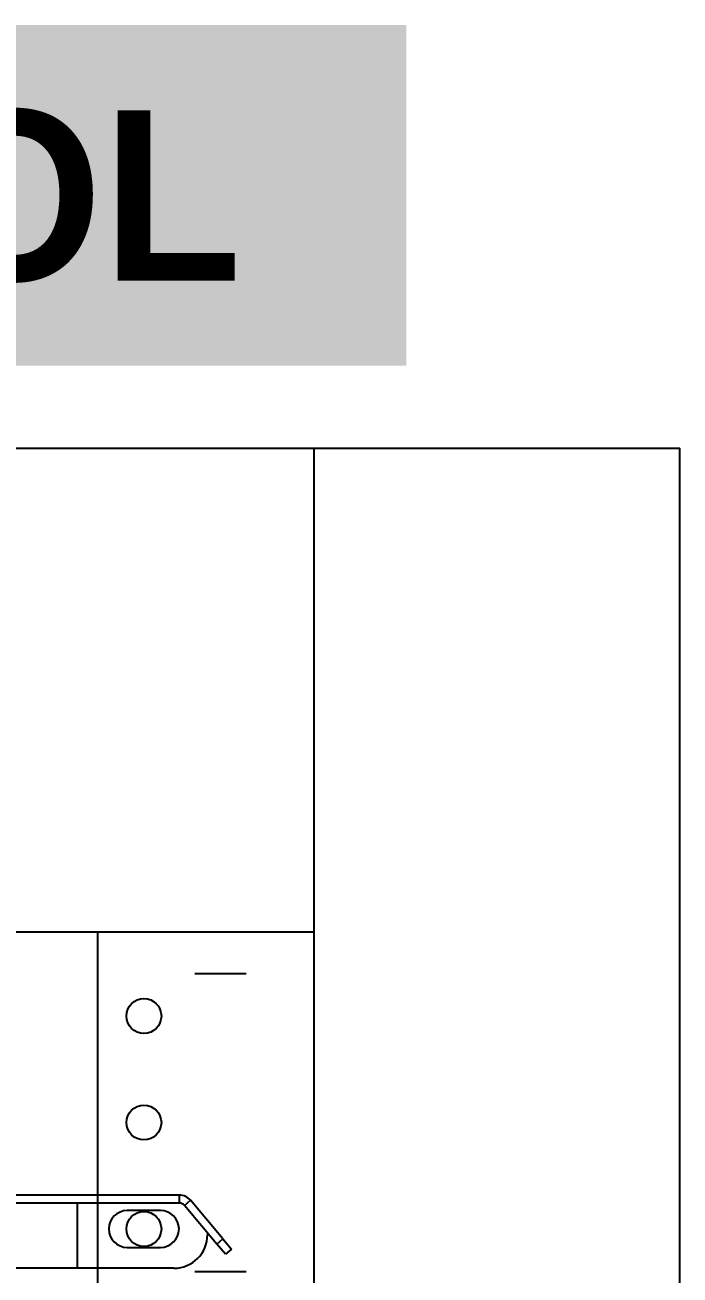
# Model space of a CAD drawing. Header units: millimetres. Extents: x 11355 to 11505, y 8083 to 8171.
# Drawn here: x 11376.2 to 11380.05, y 8110.29 to 8117.63 of the extents above; entities that cross this region are included whole.
import ezdxf

# ---------------------------------------------------------------- set-up
doc = ezdxf.new("R2010")
doc.units = ezdxf.units.MM
for name, color, linetype in [('ODF', 7, 'Continuous'), ('Rack - Base 15U', 7, 'Continuous'), ('Textos - Nombre de Racks', 7, 'Continuous')]:
    doc.layers.add(name, color=color, linetype=linetype)
doc.styles.get("Standard").update_dxf_attribs({"font": 'arial.ttf'})

# ---------------------------------------------------------------- blocks, each defined once
blk = doc.blocks.new('Rack 15U - Gabitel')
for p, q in [((2364.4798, 1403.6653), (2389.0861, 1403.6653)), ((2386.938, 1371.1062), (2386.938, 1403.6653)), ((2389.0861, 1371.1062), (2389.0861, 1403.6653)), ((2366.628, 1400.827), (2386.938, 1400.827)), ((2385.668, 1374.212), (2385.668, 1400.827)), ((2386.238, 1400.582), (2386.538, 1400.582)), ((2386.238, 1400.582), (2386.538, 1400.582)), ((2386.238, 1398.832), (2386.538, 1398.832))]:
    blk.add_line(p, q)
for centre in [(2385.938, 1400.332), (2385.938, 1399.707), (2385.938, 1399.082)]:
    blk.add_circle(centre, 0.1025)
blk = doc.blocks.new('ODF - Furukawa')
at = {"layer": 'ODF', "color": 7, "linetype": 'Continuous'}
for p, q in [((2430.4608, 1399.2849), (2429.4268, 1399.2849)), ((2430.4608, 1399.2849), (2430.4608, 1399.2378)), ((2430.4608, 1399.2378), (2429.4464, 1399.2378)), ((2430.4909, 1399.2238), (2430.5269, 1399.254)), ((2430.681, 1398.9972), (2430.4909, 1399.2238)), ((2430.717, 1399.0275), (2430.5269, 1399.254)), ((2430.3509, 1399.1936), (2430.1546, 1399.1936)), ((2430.6257, 1399.0631), (2430.6257, 1399.0513)), ((2430.1546, 1398.9777), (2430.3509, 1398.9777)), ((2430.681, 1398.9972), (2430.717, 1399.0275)), ((2430.7314, 1398.9371), (2430.681, 1398.9972)), ((2430.717, 1399.0275), (2430.7675, 1398.9673)), ((2430.7675, 1398.9673), (2430.7314, 1398.9371)), ((2429.8602, 1398.855), (2429.4268, 1398.855)), ((2430.4294, 1398.855), (2429.8602, 1398.855))]:
    blk.add_line(p, q, dxfattribs=at)
at = {"layer": 'ODF', "color": 8, "linetype": 'Continuous'}
blk.add_line((2429.8602, 1399.2378), (2429.8602, 1398.855), dxfattribs=at)
at = {"layer": 'ODF', "color": 7, "linetype": 'Continuous'}
for centre, radius, start, end in [((2430.4608, 1399.1985), 0.0864, 40, 90), ((2430.4608, 1399.1985), 0.0393, 40, 90), ((2430.1546, 1399.0857), 0.108, 90, 270), ((2430.3509, 1399.0857), 0.108, 270, 90), ((2430.4294, 1399.0513), 0.1963, 270, 0)]:
    blk.add_arc(centre, radius, start, end, dxfattribs=at)

msp = doc.modelspace()

# ---------------------------------------------------------------- block references
at = {"layer": 'Rack - Base 15U'}
for name, p in [('Rack 15U - Gabitel', (8990.959, 6711.4813)), ('ODF - Furukawa', (8946.6443, 6711.4777))]:
    msp.add_blockref(name, p, dxfattribs=at)

# ---------------------------------------------------------------- texts
at = {"layer": 'Textos - Nombre de Racks', "insert": (11367.5894, 8117.1312), "char_height": 1, "attachment_point": 2, "bg_fill": 1, "box_fill_scale": 1.5, "bg_fill_color": 253, "bg_fill_transparency": 0}
msp.add_mtext_dynamic_manual_height_columns('{\\fBahnschrift SemiBold|b1|i0|c0|p34;RACK 01 - SALA DE CONTROL}', width=20.699246, gutter_width=12.5, heights=[0], dxfattribs=at)

doc.saveas('drawing.dxf')
